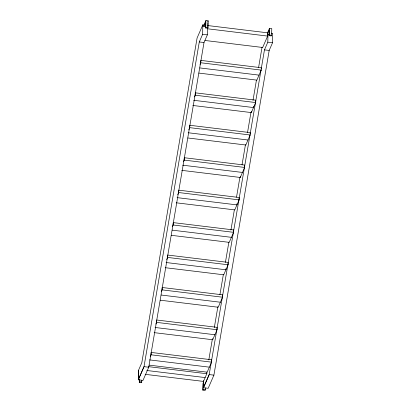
<?xml version="1.0" encoding="UTF-8"?>
<svg xmlns="http://www.w3.org/2000/svg" width="411" height="411" viewBox="0 0 411 411"><rect width="100%" height="100%" fill="white"/><g stroke="black" fill="none" stroke-linecap="round" stroke-linejoin="round"><path stroke-width="0.62" d="M207.488 27.938L207.355 34.837L204.005 42.523L148.731 367.228L143.002 380.375L138.291 379.805L138.466 370.393L141.81 362.713L197.09 38.002L202.818 24.855L203.995 24.999M202.818 24.855L202.638 34.262L199.289 41.948L144.014 366.658L138.291 379.805L138.466 370.393M141.877 380.216L141.543 382.728L139.283 382.451L139.339 379.399M139.283 382.451L139.627 379.338M150.339 356.476L151.068 354.806L151.114 352.427L211.573 359.769L211.531 362.148L207.165 372.171L149.244 365.138M155.887 324.053L156.617 322.383L156.663 320.005L217.121 327.351L217.08 329.73L212.713 339.748L154.156 332.638M161.374 291.543L162.098 289.873L162.145 287.495L222.608 294.836L222.562 297.215L218.195 307.238L160.28 300.205M166.65 259.654L167.621 257.43L167.667 255.051L228.131 262.393L228.084 264.771L223.718 274.795L165.165 267.684M172.42 226.656L173.144 224.987L173.18 223.199M177.701 194.768L178.667 192.538L178.713 190.165L239.176 197.506L239.13 199.885L234.763 209.908L176.211 202.798M183.465 161.764L184.19 160.095L184.226 158.312M188.747 129.881L189.712 127.651L189.759 125.273L250.222 132.619L250.176 134.993L245.809 145.016L187.894 137.983M194.511 96.878L195.24 95.208L195.282 92.829L255.745 100.171L255.699 102.55L251.332 112.573L192.78 105.463M200.034 64.435L200.763 62.765L200.804 60.386L261.268 67.728L261.221 70.106L256.854 80.13L198.939 73.096M203.82 26.535L203.846 25.277L205.906 20.55L208.166 20.822L208.038 27.537L207.735 28.225L205.474 27.953L205.582 22.497L203.82 26.535L205.515 26.741M205.474 27.953L205.777 27.26L205.906 20.55M207.761 27.013L207.843 22.769M205.474 387.943L205.14 390.45L202.88 390.178L203.008 383.463L203.692 381.886M202.88 390.178L203.286 384.028M211.239 362.548L209.194 374.575L203.476 387.722L203.599 380.817L203.466 387.717L208.182 388.292L213.91 375.145L269.184 50.435L272.534 42.754L272.714 33.342L271.537 33.199M145.155 374.329L203.476 381.413L206.825 373.733L206.856 372.017M212.713 339.748L212.734 338.561M225.927 268.594L225.901 269.786L166.075 262.516M171.325 235.318L229.24 242.351L233.607 232.328L233.654 229.949L173.19 222.608M236.972 203.707L236.947 204.894L177.12 197.629M181.734 170.349L240.286 177.465L240.312 176.273M240.286 177.465L244.653 167.441L244.699 165.063L184.236 157.716M251.332 112.573L251.357 111.386M253.541 106.372L253.515 107.564L193.689 100.294M267.417 34.257L267.443 33.003L269.503 28.272L271.763 28.549L271.635 35.259L271.337 35.952L269.071 35.675L269.179 30.219L267.417 34.257L269.683 34.534M204.986 40.473L262.675 47.481L267.638 36.086L267.705 32.829L207.478 25.518M261.237 68.853L264.468 49.865L267.818 42.179L267.972 34.026M269.071 35.675L269.375 34.986L269.503 28.272M208.824 359.866L212.271 339.614M214.321 327.588L217.876 306.698M219.921 294.672L223.368 274.42M225.418 262.393L228.865 242.136M230.915 230.109L234.362 209.857M236.515 197.198L239.854 177.578M242.012 164.914L245.459 144.662M247.509 132.635L250.957 112.383M253.001 100.356L256.449 80.099M258.606 67.44L262.054 47.183M211.454 361.279L249.924 135.311M250.14 134.048L261.021 70.117M207.709 21.875L208.166 20.822M138.286 379.8L144.014 366.658L148.731 367.228M233.171 231.064L233.654 229.949M203.466 387.717L209.194 374.575L213.91 375.145M205.777 27.26L208.038 27.537M269.375 34.986L271.635 35.259M207.416 28.77L267.638 36.086M202.638 34.262L207.355 34.837M267.818 42.179L272.534 42.754M199.289 41.948L204.005 42.523M264.468 49.865L269.184 50.435M200.763 62.765L261.221 70.106M199.849 67.928L259.038 75.121M195.24 95.208L255.699 102.55M189.712 127.651L250.176 134.993M188.166 132.743L247.992 140.007M184.19 160.095L244.653 167.441M182.643 165.186L242.469 172.45M178.667 192.538L239.13 199.885M173.144 224.987L233.607 232.328M172.235 230.15L231.424 237.337M167.621 257.43L228.084 264.771M162.098 289.873L222.562 297.215M161.189 295.036L220.378 302.229M156.617 322.383L217.08 329.73M155.07 327.475L214.896 334.739M151.068 354.806L211.531 362.148M149.522 359.892L209.348 367.162M148.499 366.653L206.825 373.733M146.825 370.491L205.151 377.575M139.581 381.762L141.841 382.035M203.178 389.484L205.438 389.762"/></g></svg>
